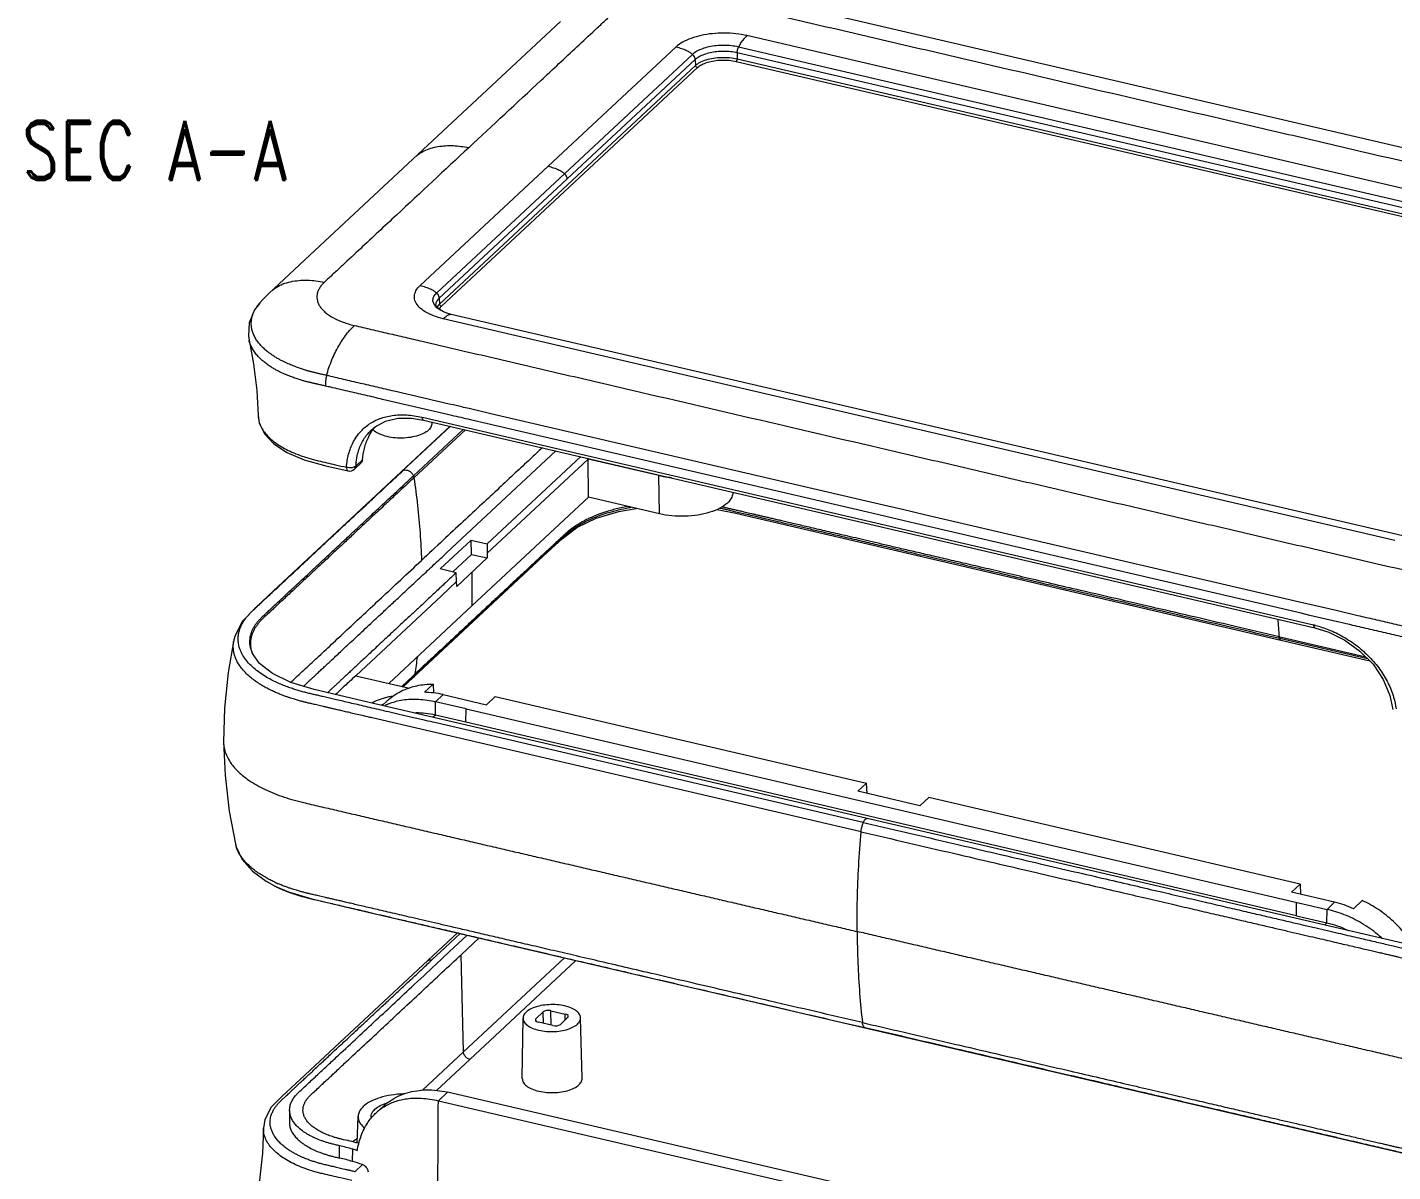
# Model space of a CAD drawing. Header units: millimetres. Extents: x 1884 to 2193, y 611 to 826.
# Drawn here: x 1992.2 to 2050, y 646.1 to 694.6 of the extents above; entities that cross this region are included whole.
import ezdxf
from ezdxf.enums import TextEntityAlignment as Align

# ---------------------------------------------------------------- set-up
doc = ezdxf.new("R2010")
doc.units = ezdxf.units.MM
doc.layers.add('from', color=7, linetype='Continuous', lineweight=13)
doc.layers.add('hatch', color=56, linetype='Continuous', lineweight=9)
doc.styles.add('ROMAND', font='romand.shx', dxfattribs={"width": 0.75, "bigfont": 'gbcbig.shx'})

# ---------------------------------------------------------------- blocks, each defined once
blk = doc.blocks.new('*u50')
at = {"color": 7, "linetype": 'Continuous'}
for p, q in [((23.084, 113.643), (-55.931, 132.042)), ((-85.914, 113.02), (-67.972, 129.742)), ((15.095, 112.535), (-54.372, 128.712)), ((-78.235, 110.471), (-59.548, 127.888)), ((14.485, 111.704), (-54.983, 127.881)), ((-77.025, 109.929), (-58.338, 127.346)), ((-76.833, 109.546), (-58.146, 126.963)), ((-58.146, 126.963), (-58.12, 126.535)), ((-55.152, 126.83), (14.315, 110.653)), ((-55.077, 127.452), (-55.086, 127.018)), ((-55.086, 127.018), (14.382, 110.842)), ((14.39, 111.275), (-55.077, 127.452)), ((-76.807, 109.118), (-58.12, 126.535)), ((-57.986, 126.379), (-76.673, 108.962)), ((-85.914, 113.02), (-89.281, 109.881)), ((-89.281, 109.881), (-89.704, 109.465)), ((-89.704, 109.465), (-89.949, 109.196)), ((-77.079, 109.026), (-77.079, 109.031)), ((-76.828, 108.723), (-77.011, 108.887)), ((-76.833, 109.546), (-76.807, 109.118)), ((-76.525, 108.554), (-76.828, 108.723)), ((-7.076, 91.871), (-76.544, 108.048)), ((-76.411, 108.506), (-76.525, 108.554)), ((-76.406, 108.504), (-76.411, 108.506)), ((-6.489, 92.191), (-75.956, 108.368)), ((-90.72, 106.473), (-90.722, 106.48)), ((-90.058, 100.977), (-90.058, 100.975)), ((-78.861, 100.793), (-77.999, 100.655)), ((-78.108, 100.861), (-77.959, 100.826)), ((-77.959, 100.826), (-13.01, 85.702)), ((-73.071, 101.114), (-74.66, 101.484)), ((-45.678, 94.735), (-73.071, 101.114)), ((-81.796, 99.924), (-81.792, 99.927)), ((-76.019, 100.194), (-79.487, 96.962)), ((-75.077, 99.975), (-78.724, 96.576)), ((-74.93, 99.941), (-78.689, 96.438)), ((-77.999, 100.655), (-12.901, 85.496)), ((-77.378, 100.511), (-77.378, 100.403)), ((-73.726, 100.475), (-74.555, 100.668)), ((-45.573, 93.919), (-73.726, 100.475)), ((-82.443, 97.743), (-82.937, 97.283)), ((-76.274, 90.984), (-68.317, 98.401)), ((-73.332, 90.942), (-65.967, 97.806)), ((-73.331, 91.616), (-66.504, 97.979)), ((-65.967, 97.806), (-65.926, 97.844)), ((-60.81, 96.605), (-65.967, 97.806)), ((-65.947, 95.011), (-65.967, 97.806)), ((-85.118, 97.311), (-83.495, 96.933)), ((-82.543, 97.518), (-83.041, 97.054)), ((-83.041, 97.054), (-83.039, 97.056)), ((-79.612, 96.872), (-79.487, 96.962)), ((-79.599, 96.858), (-79.487, 96.962)), ((-60.764, 93.804), (-60.81, 96.605)), ((-74.456, 87.08), (-65.947, 95.011)), ((-60.764, 93.804), (-65.947, 95.011)), ((-55.399, 95.392), (-55.399, 95.372)), ((-44.089, 94.365), (-45.678, 94.735)), ((-56.555, 94.131), (-55.179, 93.843)), ((-55.179, 93.843), (-15.387, 84.577)), ((-44.744, 93.726), (-45.573, 93.919)), ((-42.898, 93.296), (-44.744, 93.726)), ((-43.003, 94.112), (-44.089, 94.365)), ((-41.413, 93.742), (-43.003, 94.112)), ((-14.021, 87.363), (-41.413, 93.742)), ((-42.069, 93.103), (-42.898, 93.296)), ((-13.916, 86.547), (-42.069, 93.103)), ((-76.761, 89.78), (-74.499, 91.888)), ((-74.499, 91.888), (-73.331, 91.616)), ((-74.474, 90.848), (-74.499, 91.888)), ((-79.463, 81.183), (-68.878, 91.049)), ((-75.848, 89.567), (-74.474, 90.848)), ((-74.474, 90.848), (-73.339, 90.583)), ((-73.332, 90.942), (-73.339, 90.583)), ((-73.331, 91.616), (-73.332, 90.942)), ((-75.593, 89.508), (-76.761, 89.78)), ((-73.339, 90.583), (-75.565, 88.509)), ((-75.571, 88.855), (-76.676, 87.825)), ((-75.571, 88.855), (-75.593, 89.508)), ((-75.565, 88.509), (-75.571, 88.855)), ((-74.452, 89.546), (-74.456, 87.08)), ((-76.676, 87.825), (-82.935, 81.991)), ((-80.519, 81.429), (-74.456, 87.08)), ((-12.431, 86.993), (-14.021, 87.363)), ((-11.345, 86.74), (-12.431, 86.993)), ((-9.756, 86.37), (-11.345, 86.74)), ((-13.264, 86.395), (-13.916, 86.547)), ((-11.241, 85.924), (-13.264, 86.395)), ((-11.219, 85.919), (-11.241, 85.924)), ((-10.411, 85.731), (-11.219, 85.919)), ((-15.512, 84.837), (-15.336, 84.796)), ((-15.336, 84.796), (-9.192, 83.366)), ((-91.831, 84.6), (-91.829, 84.607)), ((-90.596, 84.006), (-90.595, 84.004)), ((-15.361, 84.692), (-15.494, 84.723)), ((-15.387, 84.577), (-8.898, 83.066)), ((-9.052, 83.223), (-15.361, 84.692)), ((-90.476, 83.621), (-90.477, 83.623)), ((-82.935, 81.991), (-79.013, 81.078)), ((-79.579, 81.21), (-78.771, 81.964)), ((-78.725, 81.915), (-79.501, 81.192)), ((-78.771, 81.964), (-78.585, 82.137)), ((-78.619, 82.014), (-78.725, 81.915)), ((-78.619, 82.014), (-78.703, 81.891)), ((-81.961, 80.043), (-85.96, 80.974)), ((-77.924, 80.78), (-77.286, 81.374)), ((-77.286, 81.374), (-77.256, 80.73)), ((-80.637, 80.157), (-80.999, 79.819)), ((-77.117, 79.11), (-77.111, 80.093)), ((-77.111, 80.093), (-76.558, 80.609)), ((-74.882, 79.574), (-77.111, 80.093)), ((-76.558, 80.609), (-73.399, 79.874)), ((-72.76, 80.47), (-73.399, 79.874)), ((-72.76, 80.47), (-45.636, 74.154)), ((-46.037, 70.597), (-81.73, 78.909)), ((-77.117, 79.11), (-77.285, 78.954)), ((-74.888, 78.591), (-77.117, 79.11)), ((-74.888, 78.591), (-74.882, 79.574)), ((-74.882, 79.574), (-12.013, 64.935)), ((-7.223, 79.525), (-7.223, 79.525)), ((-77.067, 78.539), (-77.294, 78.592)), ((-45.876, 71.276), (-77.067, 78.539)), ((-14.249, 64.471), (-74.888, 78.591)), ((-92.582, 77.158), (-92.582, 77.158)), ((-45.636, 74.154), (-46.276, 73.558)), ((-45.601, 73.4), (-45.636, 74.154)), ((-41.742, 72.502), (-46.276, 73.558)), ((-41.102, 73.098), (-41.742, 72.502)), ((-13.979, 66.782), (-41.102, 73.098)), ((-45.876, 71.276), (-45.675, 71.229)), ((-91.722, 69.719), (-91.723, 69.724)), ((-88.879, 66.655), (-88.873, 66.652)), ((-13.979, 66.782), (-14.618, 66.186)), ((-11.46, 65.45), (-14.618, 66.186)), ((-13.979, 66.782), (-13.943, 66.029)), ((-14.249, 64.471), (-14.243, 65.454)), ((-12.019, 63.951), (-12.013, 64.935)), ((-12.013, 64.935), (-11.46, 65.45)), ((-10.086, 64.983), (-9.449, 65.578)), ((-14.249, 64.471), (-12.019, 63.951)), ((-12.019, 63.951), (-12.187, 63.795)), ((-76.407, 62.143), (-75.304, 63.171)), ((-74.792, 63.051), (-76.109, 61.824)), ((-73.924, 62.849), (-75.241, 61.621)), ((-77.377, 61.238), (-76.407, 62.143)), ((-77.08, 60.919), (-76.109, 61.823)), ((-77.596, 61.034), (-77.377, 61.238)), ((-75.065, 54.524), (-75.241, 61.621)), ((-75.065, 54.524), (-67.69, 61.397)), ((-74.616, 53.986), (-66.869, 61.206)), ((-70.775, 52.576), (-70.719, 56.989)), ((-69.778, 56.955), (-69.245, 57.451)), ((-69.772, 56.782), (-69.778, 56.955)), ((-69.232, 56.611), (-69.245, 57.451)), ((-68.692, 57.539), (-67.642, 57.295)), ((-68.675, 56.481), (-68.692, 57.539)), ((-67.461, 57.036), (-67.994, 56.54)), ((-67.651, 56.86), (-67.642, 57.295)), ((-66.4, 52.608), (-66.52, 57.02)), ((-68.547, 56.452), (-69.597, 56.696)), ((-45.936, 56.67), (-45.667, 56.608)), ((-45.741, 56.287), (-45.768, 56.297)), ((-78.059, 51.733), (-75.065, 54.524)), ((-77.045, 51.723), (-74.616, 53.986)), ((-76.234, 51.588), (-76.901, 50.967)), ((-76.901, 50.967), (-11.803, 35.808)), ((-11.136, 36.429), (-76.234, 51.588)), ((-87.761, 50.311), (-87.781, 49.428)), ((-81.452, 50.074), (-80.942, 50.549)), ((-89.681, 48.964), (-89.681, 48.966)), ((-82.824, 47.891), (-82.761, 49.823)), ((-84.125, 46.785), (-84.118, 47.679)), ((-83.163, 46.53), (-83.157, 47.423)), ((-83.008, 45.786), (-82.446, 46.31))]:
    blk.add_line(p, q, dxfattribs=at)
for points in [[(-89.944, 109.192), (-90.315, 108.701), (-90.715, 107.74), (-90.773, 106.788), (-90.72, 106.473)], [(-77.011, 108.887), (-77.075, 109.004), (-77.079, 109.031)], [(-75.956, 108.368), (-76.21, 108.436), (-76.406, 108.504)], [(-90.722, 106.48), (-90.396, 104.763), (-90.156, 102.8), (-90.058, 100.977)], [(-90.058, 100.975), (-89.978, 100.438), (-89.601, 99.65), (-88.932, 98.931), (-87.975, 98.291), (-86.709, 97.743), (-85.118, 97.311)], [(-81.796, 99.924), (-81.514, 100.157), (-80.75, 100.566), (-79.852, 100.78), (-78.861, 100.793)], [(-76.042, 100.199), (-89.32, 87.824), (-90.289, 86.921), (-91.2, 85.965), (-91.748, 84.914), (-91.831, 84.6)], [(-68.878, 91.049), (-67.867, 91.992), (-66.798, 92.81), (-65.373, 93.485), (-63.726, 93.978), (-62.462, 94.199)], [(-12.901, 85.496), (-11.889, 85.177), (-10.709, 84.588), (-9.61, 83.792), (-8.659, 82.823), (-7.915, 81.725), (-7.423, 80.551), (-7.223, 79.524)], [(-91.829, 84.607), (-92.248, 82.229), (-92.514, 79.611), (-92.582, 77.158)], [(-90.476, 83.621), (-90.576, 83.911), (-90.596, 84.006)], [(-85.96, 80.974), (-87.675, 81.494), (-89.018, 82.15), (-89.95, 82.877), (-90.477, 83.623)], [(-0.132, 61.768), (-1.98, 61.749), (-3.897, 61.923), (-5.788, 62.305), (-81.961, 80.043)], [(-92.582, 77.158), (-92.479, 74.721), (-92.177, 72.107), (-91.722, 69.719)], [(-91.723, 69.724), (-91.659, 69.487), (-91.219, 68.576), (-90.479, 67.728), (-89.466, 66.98), (-88.873, 66.652)], [(-88.879, 66.655), (-87.841, 66.203), (-86.14, 65.694), (-84.292, 65.263), (-82.332, 64.807)], [(-82.332, 64.807), (-6.751, 47.207), (-4.902, 46.783), (-3.021, 46.506), (-1.124, 46.418), (0.766, 46.51), (2.625, 46.784), (4.416, 47.256)], [(-75.509, 63.218), (-86.633, 52.85), (-88.327, 51.272)], [(-88.327, 51.272), (-89.109, 50.483), (-89.582, 49.601), (-89.681, 48.966)], [(-89.681, 48.964), (-89.754, 47.139), (-89.965, 45.172), (-90.268, 43.442)]]:
    blk.add_lwpolyline(points, dxfattribs=at)
for centre, radius, start, end in [((-87.938, 107.417), 2.684, 144.32149, 148.69289), ((-78.811, 97.868), 3.54, 141.43688, 145.38542), ((-78.874, 97.918), 3.46, 139.31904, 141.42412), ((-83.382, 97.42), 0.5, 256.86978, 313.30832), ((-77.766, 96.947), 5.182, 173.03059, 176.28505), ((-59.299, 103.131), 6.699, 256.96294, 262.66024), ((-59.195, 103.875), 7.45, 262.60116, 264.67474), ((61.528, 91.65), 77.341, 184.09484, 185.0532), ((-14.66, 78.622), 7.27, 75.57436, 76.88276), ((-89.581, 84.13), 2.298, 168.20776, 169.95162), ((-88.571, 84.497), 2.096, 193.63609, 197.73758), ((-88.427, 84.545), 2.247, 197.78222, 204.22891), ((-122.558, 88.543), 44.437, 351.71076, 353.29813), ((-79.882, 76.813), 3.261, 108.53444, 111.70412), ((-78.986, 76.302), 3.948, 113.32659, 117.64725), ((-79.56, 75.464), 5.065, 98.9941, 102.92085), ((-79.486, 75.021), 5.514, 97.39585, 99.0373), ((-89.454, 70.235), 2.325, 192.81149, 194.39669), ((-89.362, 70.26), 2.421, 194.41906, 199.31132), ((-84.487, 76.357), 10.397, 245.02339, 246.8083), ((-83.77, 77.116), 11.647, 249.31492, 249.71987), ((-78.808, 47.238), 3.877, 122.64482, 132.94622), ((-78.84, 47.285), 3.82, 121.81989, 122.62466), ((-87.531, 32.889), 15.178, 73.25353, 77.00696), ((-108.626, -37.023), 88.203, 72.98481, 73.21693), ((-87.537, 31.996), 15.177, 73.25176, 77.00637), ((-112.079, -49.25), 100.05, 72.77118, 73.20092)]:
    blk.add_arc(centre, radius, start, end, dxfattribs=at)
for centre, major_axis, ratio, start_param, end_param in [((-76.403, 74.534), (-4.947, 4.955), 0.768979, -0.889607, -0.668385), ((-11.304, 59.375), (-4.947, 4.955), 0.768979, -1.11083, -0.889607), ((-69.41, 56.87), (0.412, 0.003), 0.469909, 2.668658, 4.23915), ((-68.878, 57.366), (0.412, 0.003), 0.470141, 1.098141, 2.668633), ((-67.828, 57.121), (0.412, 0.003), 0.469909, 5.810251, 7.380743), ((-68.361, 56.625), (0.412, 0.003), 0.470141, -2.043451, -0.47296)]:
    blk.add_ellipse(centre, major_axis=major_axis, ratio=ratio, start_param=start_param, end_param=end_param, dxfattribs=at)
for points, start_tangent, end_tangent in [([(-57.424, 131.425), (-56.189, 131.138), (-54.955, 130.85), (-53.72, 130.563), (-52.486, 130.275), (-50.017, 129.701), (-47.548, 129.126), (-42.61, 127.976), (-37.671, 126.826), (-27.795, 124.526), (-17.919, 122.226), (-12.981, 121.076), (-8.043, 119.926), (1.833, 117.627), (6.771, 116.477), (11.709, 115.327), (16.648, 114.177), (19.117, 113.602), (20.351, 113.314), (21.586, 113.027)], (0.975256, -0.221081), (0.972585, -0.232547)), ([(-74.688, 120.529), (-69.416, 125.442), (-66.781, 127.899), (-65.463, 129.127), (-64.804, 129.741), (-64.145, 130.355)], (0.731534, 0.681805), (0.740305, 0.672271)), ([(-54.372, 128.712), (-55.174, 128.848), (-56.031, 128.898), (-56.892, 128.856), (-57.714, 128.725), (-58.454, 128.512), (-59.078, 128.227), (-59.548, 127.888)], (-0.973942, 0.226795), (-0.731534, -0.681805)), ([(-54.372, 128.712), (-54.578, 128.501), (-54.983, 127.881)], (-0.731534, -0.681805), (-0.3965, -0.918035)), ([(-59.548, 127.888), (-59.141, 127.775), (-58.807, 127.645), (-58.541, 127.501), (-58.338, 127.346)], (0.973942, -0.226795), (0.736442, -0.676501)), ([(-54.983, 127.881), (-55.507, 127.969), (-56.061, 128.001), (-56.617, 127.974), (-57.148, 127.889), (-57.628, 127.752), (-58.031, 127.567), (-58.338, 127.346)], (-0.974028, 0.226428), (-0.732123, -0.681173)), ([(-55.077, 127.452), (-55.064, 127.595), (-55.032, 127.743), (-54.983, 127.881)], (0.019153, 0.999817), (0.396543, 0.918016)), ([(-58.146, 126.963), (-58.174, 127.1), (-58.24, 127.232), (-58.338, 127.346)], (-0.059345, 0.998238), (-0.736442, 0.676501)), ([(-55.077, 127.452), (-55.556, 127.533), (-56.063, 127.562), (-56.572, 127.537), (-57.058, 127.46), (-57.496, 127.334), (-57.865, 127.165), (-58.146, 126.963)], (-0.97395, 0.226764), (-0.731593, -0.681741)), ([(-58.12, 126.535), (-57.787, 126.766), (-57.34, 126.948), (-56.808, 127.071), (-56.229, 127.125), (-55.641, 127.107), (-55.086, 127.018)], (0.731534, 0.681805), (0.973942, -0.226795)), ([(-57.986, 126.379), (-57.677, 126.593), (-57.258, 126.764), (-56.761, 126.879), (-56.219, 126.93), (-55.668, 126.912), (-55.152, 126.83)], (0.731534, 0.681805), (0.973942, -0.226795)), ([(-55.152, 126.83), (-55.12, 126.877), (-55.095, 126.946), (-55.086, 127.018)], (0.731534, 0.681805), (0.01915, 0.999817)), ([(-57.986, 126.379), (-58.051, 126.41), (-58.099, 126.467), (-58.12, 126.535)], (-0.973942, 0.226795), (-0.059345, 0.998238)), ([(-78.519, 119.912), (-78.355, 120.05), (-77.935, 120.307), (-77.456, 120.495), (-76.931, 120.618), (-76.377, 120.679), (-75.808, 120.682), (-74.688, 120.529)], (0.731528, 0.681811), (0.973942, -0.226795)), ([(-74.688, 120.529), (-79.959, 115.616), (-82.595, 113.16), (-83.912, 111.931), (-84.571, 111.317), (-85.23, 110.703)], (-0.731534, -0.681805), (-0.722482, -0.691389)), ([(-68.891, 119.179), (-68.485, 119.066), (-68.151, 118.936), (-67.885, 118.792), (-67.682, 118.638)], (0.973942, -0.226795), (0.736442, -0.676501)), ([(-67.489, 118.255), (-67.517, 118.392), (-67.584, 118.523), (-67.682, 118.638)], (-0.059345, 0.998238), (-0.736442, 0.676501)), ([(-89.065, 110.083), (-89.01, 110.132), (-88.74, 110.334), (-88.246, 110.583), (-87.689, 110.75), (-87.089, 110.841), (-86.466, 110.86), (-85.839, 110.812), (-85.23, 110.703)], (0.729888, 0.683566), (0.973942, -0.226795)), ([(-85.23, 110.703), (-85.431, 110.492), (-85.586, 110.272), (-85.695, 110.046), (-85.757, 109.817), (-85.77, 109.587), (-85.736, 109.357), (-85.653, 109.13), (-85.524, 108.908), (-85.349, 108.694), (-85.13, 108.489), (-84.568, 108.114), (-83.86, 107.799), (-83.46, 107.668), (-83.034, 107.556)], (-0.722482, -0.691389), (0.972585, -0.232547)), ([(-76.544, 108.048), (-77.259, 108.265), (-77.859, 108.554), (-78.304, 108.9), (-78.572, 109.285), (-78.651, 109.689), (-78.535, 110.092), (-78.235, 110.471)], (-0.973942, 0.226795), (0.731534, 0.681805)), ([(-78.235, 110.471), (-77.829, 110.358), (-77.494, 110.228), (-77.228, 110.084), (-77.025, 109.929)], (0.973942, -0.226795), (0.736442, -0.676501)), ([(-76.411, 108.506), (-76.783, 108.688), (-77.07, 108.911), (-77.244, 109.16), (-77.295, 109.422), (-77.221, 109.682), (-77.025, 109.929)], (-0.931235, 0.36442), (0.730946, 0.682436)), ([(-76.833, 109.546), (-76.861, 109.683), (-76.927, 109.815), (-77.025, 109.929)], (-0.059345, 0.998238), (-0.736442, 0.676501)), ([(-85.063, 103.906), (-85.207, 103.941), (-85.334, 103.971), (-85.448, 103.998), (-85.551, 104.023), (-85.65, 104.047), (-85.746, 104.069), (-85.843, 104.092), (-85.94, 104.115), (-86.036, 104.138), (-86.132, 104.161), (-86.228, 104.185), (-86.325, 104.211), (-86.424, 104.24), (-86.527, 104.271), (-86.635, 104.305), (-86.754, 104.343), (-86.885, 104.387), (-87.03, 104.437), (-87.185, 104.491), (-87.347, 104.551), (-87.514, 104.615), (-87.688, 104.685), (-87.869, 104.762), (-88.06, 104.848), (-88.262, 104.946), (-88.474, 105.056), (-88.694, 105.181), (-88.921, 105.321), (-89.152, 105.479), (-89.39, 105.659), (-89.63, 105.866), (-89.863, 106.1), (-90.077, 106.357), (-90.26, 106.634), (-90.402, 106.92), (-90.495, 107.191), (-90.544, 107.428), (-90.561, 107.633), (-90.559, 107.816), (-90.541, 107.981), (-90.513, 108.131), (-90.477, 108.267), (-90.436, 108.391), (-90.391, 108.503), (-90.344, 108.605), (-90.297, 108.697), (-90.25, 108.78), (-90.232, 108.812)], (-0.973559, 0.228434), (0.519165, 0.854674)), ([(-90.119, 108.982), (-90.076, 109.04), (-90.032, 109.096), (-89.987, 109.152), (-89.949, 109.196)], (0.582994, 0.812476), (0.655709, 0.755014)), ([(-77.079, 109.031), (-77.079, 109.082), (-77.011, 109.32), (-76.833, 109.546)], (-0.060619, 0.998161), (0.731475, 0.681868)), ([(-76.807, 109.118), (-76.996, 108.872)], (-0.731534, -0.681805), (-0.427921, -0.903816)), ([(-76.673, 108.962), (-76.846, 108.737)], (-0.731534, -0.681805), (-0.437349, -0.899292)), ([(-76.673, 108.962), (-76.738, 108.993), (-76.787, 109.05), (-76.807, 109.118)], (-0.973942, 0.226795), (-0.059345, 0.998238)), ([(-76.544, 108.048), (-76.337, 108.222), (-76.248, 108.282), (-76.168, 108.327), (-75.956, 108.368)], (0.731534, 0.681805), (0.974293, -0.225284)), ([(-85.063, 103.906), (-84.678, 105.037), (-84.171, 106.06), (-83.602, 106.918), (-83.314, 107.268), (-83.034, 107.556)], (0.251713, 0.967802), (0.731534, 0.681805)), ([(-83.034, 107.556), (-81.799, 107.269), (-80.565, 106.981), (-79.33, 106.694), (-78.096, 106.406), (-75.627, 105.832), (-73.158, 105.257), (-68.22, 104.107), (-63.281, 102.957), (-53.405, 100.657), (-43.529, 98.357), (-38.591, 97.207), (-33.653, 96.057), (-23.777, 93.758), (-18.839, 92.608), (-13.901, 91.458), (-8.962, 90.308), (-6.493, 89.733), (-5.259, 89.445), (-4.024, 89.158)], (0.972585, -0.232547), (0.975256, -0.221081)), ([(-85.133, 103.131), (-85.278, 103.165), (-85.404, 103.194), (-85.516, 103.22), (-85.618, 103.243), (-85.715, 103.265), (-85.811, 103.286), (-85.906, 103.307), (-86.002, 103.329), (-86.098, 103.35), (-86.195, 103.372), (-86.295, 103.395), (-86.399, 103.421), (-86.505, 103.448), (-86.612, 103.477), (-86.724, 103.509), (-86.845, 103.544), (-86.979, 103.584), (-87.128, 103.631), (-87.287, 103.683), (-87.453, 103.74), (-87.625, 103.802), (-87.804, 103.87), (-87.991, 103.946), (-88.189, 104.031), (-88.398, 104.128), (-88.619, 104.238), (-88.848, 104.362), (-89.083, 104.502), (-89.323, 104.661), (-89.569, 104.843), (-89.818, 105.053), (-90.06, 105.292), (-90.281, 105.556), (-90.469, 105.841), (-90.613, 106.136), (-90.707, 106.418), (-90.72, 106.473)], (-0.974188, 0.225737), (-0.220693, 0.975343)), ([(-85.063, 103.906), (-85.119, 103.634), (-85.142, 103.37), (-85.133, 103.131)], (-0.250933, -0.968004), (0.115986, -0.993251)), ([(-74.66, 101.484), (-75.188, 101.607), (-77.657, 102.182), (-80.126, 102.756), (-81.36, 103.044), (-82.595, 103.331), (-83.83, 103.619), (-85.063, 103.906)], (-0.973943, 0.226794), (-0.973811, 0.227361)), ([(-74.555, 100.668), (-75.927, 100.987), (-78.452, 101.575), (-80.976, 102.163), (-82.239, 102.457), (-83.501, 102.751), (-84.764, 103.045), (-85.133, 103.131)], (-0.973942, 0.226795), (-0.973932, 0.226841)), ([(-90.058, 100.975), (-90.056, 100.935), (-90.001, 100.567), (-89.869, 100.204), (-89.662, 99.849), (-89.382, 99.506), (-89.031, 99.177), (-88.613, 98.867), (-88.132, 98.578), (-87.592, 98.313), (-86.999, 98.074), (-86.358, 97.864), (-86.022, 97.771), (-85.676, 97.685), (-85.045, 97.538), (-84.414, 97.391), (-83.608, 97.204)], (0.022539, -0.999746), (0.973978, -0.226644)), ([(-81.351, 100.683), (-81.174, 100.754), (-80.264, 100.983), (-79.232, 101.024), (-78.108, 100.861)], (0.918117, 0.396309), (0.973975, -0.226656)), ([(-78.108, 100.861), (-78.066, 100.711), (-77.999, 100.656)], (0.101226, -0.994863), (0.95721, -0.289395)), ([(-82.983, 99.276), (-82.623, 99.764), (-81.967, 100.345), (-81.351, 100.683)], (0.524821, 0.851212), (0.918117, 0.396309)), ([(-82.493, 98.989), (-82.036, 99.674), (-81.796, 99.923)], (0.453345, 0.891335), (0.73057, 0.682838)), ([(-82.443, 97.743), (-82.303, 98.587), (-82.013, 99.384), (-81.724, 99.879)], (0.079829, 0.996809), (0.568245, 0.822859)), ([(-81.57, 99.847), (-81.67, 99.936)], (-0.783429, 0.621481), (-0.706798, 0.707416)), ([(-80.646, 99.443), (-81.169, 99.613), (-81.57, 99.847)], (-0.973942, 0.226795), (-0.783429, 0.621481)), ([(-77.378, 100.403), (-77.38, 100.36), (-77.496, 100.066), (-77.788, 99.794), (-78.224, 99.574), (-78.78, 99.417), (-79.398, 99.341), (-80.04, 99.35), (-80.646, 99.443)], (0.007011, -0.999975), (-0.973942, 0.226795)), ([(-83.608, 97.204), (-83.453, 98.167), (-83.122, 99.03), (-82.983, 99.276)], (0.066632, 0.997778), (0.524821, 0.851212)), ([(-82.91, 97.576), (-82.795, 98.183), (-82.493, 98.989)], (0.121635, 0.992575), (0.453345, 0.891335)), ([(-82.443, 97.743), (-82.484, 97.596), (-82.543, 97.518)], (-0.079829, -0.996809), (-0.729546, -0.683931)), ([(-69.308, 98.631), (-70.195, 97.805), (-71.286, 96.788), (-72.461, 95.692), (-73.727, 94.513), (-75.09, 93.243), (-76.556, 91.876), (-78.135, 90.404)], (-0.731928, -0.681383), (-0.731534, -0.681805)), ([(-90.534, 86.665), (-90.503, 86.695), (-90.282, 86.902), (-90.039, 87.127), (-89.769, 87.379), (-89.467, 87.661), (-89.124, 87.981), (-88.737, 88.341), (-88.314, 88.735), (-87.859, 89.16), (-87.364, 89.621), (-86.827, 90.122), (-86.246, 90.663), (-85.617, 91.249), (-84.936, 91.884), (-84.198, 92.571), (-83.4, 93.316), (-82.535, 94.122), (-81.597, 94.996), (-80.58, 95.943), (-79.599, 96.858)], (0.718514, 0.695512), (0.731534, 0.681805)), ([(-83.227, 97.17), (-83.421, 97.168), (-83.608, 97.204)], (-0.993243, -0.11605), (-0.955651, 0.294503)), ([(-83.608, 97.204), (-83.589, 97.053), (-83.538, 96.958), (-83.495, 96.935)], (0.055654, -0.99845), (0.965514, -0.260352)), ([(-83.076, 97.203), (-83.227, 97.17)], (-0.944209, -0.329347), (-0.993243, -0.11605)), ([(-82.937, 97.283), (-83.058, 97.21), (-83.076, 97.203)], (-0.723348, -0.690484), (-0.944209, -0.329347)), ([(-83.039, 97.056), (-82.978, 97.136), (-82.937, 97.283)], (0.724236, 0.689553), (0.071837, 0.997416)), ([(-79.487, 96.962), (-79.326, 97.008)], (0.876032, 0.482254), (0.997644, 0.068604)), ([(-79.326, 97.008), (-79.144, 96.984), (-78.968, 96.895), (-78.82, 96.752), (-78.724, 96.576)], (0.997644, 0.068604), (0.338588, -0.940935)), ([(-90.608, 84.003), (-90.639, 84.161), (-90.663, 84.44), (-90.65, 84.693), (-90.61, 84.922), (-90.548, 85.134), (-90.465, 85.339), (-90.36, 85.542), (-90.232, 85.744), (-90.084, 85.941), (-89.921, 86.127), (-89.735, 86.314), (-89.52, 86.515), (-89.276, 86.741), (-89.006, 86.993), (-88.704, 87.275), (-88.36, 87.595), (-87.973, 87.955), (-87.551, 88.349), (-87.095, 88.774), (-86.6, 89.235), (-86.063, 89.736), (-85.482, 90.277), (-84.854, 90.863), (-84.172, 91.498), (-83.435, 92.186), (-82.636, 92.93), (-81.771, 93.736), (-80.833, 94.61), (-79.817, 95.558), (-78.724, 96.576)], (-0.235536, 0.971866), (0.731534, 0.681805)), ([(-78.689, 96.438), (-79.681, 95.513), (-80.602, 94.654), (-81.457, 93.858), (-82.25, 93.119), (-82.986, 92.433), (-83.669, 91.796), (-84.303, 91.205), (-84.891, 90.657), (-85.437, 90.148), (-85.943, 89.677), (-86.412, 89.239), (-86.847, 88.833), (-87.251, 88.457), (-87.625, 88.109), (-87.971, 87.786), (-88.293, 87.487), (-88.592, 87.208), (-88.867, 86.951), (-89.119, 86.716), (-89.349, 86.502), (-89.564, 86.303), (-89.766, 86.11), (-89.953, 85.915), (-90.117, 85.715), (-90.259, 85.511), (-90.378, 85.304), (-90.473, 85.095), (-90.548, 84.879), (-90.599, 84.647), (-90.623, 84.393), (-90.611, 84.109), (-90.596, 84.006)], (-0.731534, -0.681805), (0.170369, -0.98538)), ([(-78.724, 96.576), (-78.703, 96.506), (-78.689, 96.438)], (0.338588, -0.940935), (0.148355, -0.988934)), ([(-78.689, 96.438), (-78.424, 94.412), (-78.24, 92.4), (-78.135, 90.404)], (0.148355, -0.988934), (0.032331, -0.999477)), ([(-55.4, 95.373), (-55.478, 95.024), (-55.799, 94.595), (-56.343, 94.217), (-57.076, 93.918), (-57.945, 93.718), (-58.893, 93.629), (-59.855, 93.658), (-60.764, 93.804)], (-0.020405, -0.999792), (-0.973942, 0.226795)), ([(-78.619, 82.014), (-77.652, 82.915), (-76.748, 83.757), (-75.906, 84.543), (-75.119, 85.276), (-74.384, 85.961), (-73.698, 86.6), (-73.058, 87.197), (-72.46, 87.754), (-71.901, 88.275), (-71.38, 88.761), (-70.894, 89.213), (-70.44, 89.636), (-70.016, 90.031), (-69.626, 90.395), (-69.274, 90.723), (-68.958, 91.018), (-68.673, 91.284), (-68.415, 91.524), (-68.181, 91.742), (-67.967, 91.942), (-67.764, 92.132), (-67.562, 92.317), (-67.348, 92.499), (-67.113, 92.676), (-66.861, 92.847), (-66.589, 93.013), (-66.286, 93.179), (-65.932, 93.353), (-65.509, 93.537), (-65.008, 93.726), (-64.423, 93.915), (-63.745, 94.096), (-62.985, 94.259), (-62.828, 94.287)], (0.731534, 0.681805), (0.984714, 0.174179)), ([(-63.1, 94.348), (-63.59, 94.243), (-64.026, 94.136), (-64.408, 94.029), (-64.743, 93.924), (-65.038, 93.824), (-65.298, 93.728), (-65.527, 93.636), (-65.731, 93.55), (-65.913, 93.467), (-66.076, 93.389), (-66.224, 93.315), (-66.356, 93.246), (-66.476, 93.18), (-66.584, 93.118), (-66.682, 93.06), (-66.771, 93.005), (-66.852, 92.953), (-66.927, 92.904), (-66.996, 92.857), (-67.061, 92.812), (-67.122, 92.768), (-67.18, 92.726), (-67.236, 92.683), (-67.29, 92.641), (-67.344, 92.598), (-67.395, 92.555), (-67.447, 92.512), (-67.499, 92.466), (-67.556, 92.415), (-67.618, 92.358), (-67.689, 92.293), (-67.768, 92.219), (-67.857, 92.136), (-67.955, 92.044), (-68.064, 91.942), (-68.184, 91.831), (-68.315, 91.708), (-68.459, 91.575), (-68.616, 91.428), (-68.786, 91.269), (-68.97, 91.098), (-69.17, 90.912), (-69.387, 90.709), (-69.624, 90.488), (-69.883, 90.247), (-70.163, 89.987), (-70.464, 89.705), (-70.79, 89.402), (-71.142, 89.074), (-71.524, 88.718), (-71.938, 88.332), (-72.389, 87.912), (-72.878, 87.456), (-73.408, 86.962), (-73.983, 86.426), (-74.605, 85.846), (-75.28, 85.217), (-76.011, 84.535), (-76.804, 83.797), (-77.66, 82.999), (-78.585, 82.137)], (-0.981359, -0.192185), (-0.731534, -0.681805)), ([(-56.332, 94.226), (-56.19, 94.197), (-55.888, 94.13), (-55.555, 94.053), (-55.175, 93.963), (-54.739, 93.862), (-54.251, 93.749), (-53.717, 93.624), (-53.134, 93.488), (-52.494, 93.339), (-51.791, 93.176), (-51.025, 92.997), (-50.195, 92.804), (-49.296, 92.595), (-48.32, 92.367), (-47.263, 92.121), (-46.118, 91.855), (-44.878, 91.566), (-43.535, 91.253), (-42.081, 90.915), (-40.507, 90.548), (-38.802, 90.151), (-36.957, 89.721), (-34.958, 89.256), (-32.795, 88.752), (-30.452, 88.207), (-27.916, 87.616), (-25.171, 86.977), (-22.198, 86.284), (-18.971, 85.533), (-15.494, 84.723)], (0.980323, -0.197398), (0.973942, -0.226795)), ([(-15.512, 84.837), (-18.819, 85.608), (-21.986, 86.345), (-24.865, 87.015), (-27.443, 87.616), (-29.765, 88.157), (-31.871, 88.647), (-33.787, 89.093), (-35.534, 89.5), (-37.132, 89.872), (-38.597, 90.213), (-39.942, 90.526), (-41.18, 90.815), (-42.319, 91.08), (-43.369, 91.324), (-44.338, 91.55), (-45.234, 91.759), (-46.065, 91.952), (-46.837, 92.132), (-47.555, 92.299), (-48.221, 92.454), (-48.839, 92.598), (-49.413, 92.732), (-49.946, 92.856), (-50.442, 92.971), (-50.903, 93.079), (-51.33, 93.178), (-51.725, 93.27), (-52.091, 93.355), (-52.432, 93.435), (-52.751, 93.509), (-53.05, 93.579), (-53.331, 93.644), (-53.593, 93.705), (-53.837, 93.762), (-54.064, 93.815), (-54.275, 93.864), (-54.471, 93.91), (-54.654, 93.952), (-54.823, 93.991), (-54.979, 94.028), (-55.124, 94.061), (-55.256, 94.092), (-55.377, 94.121), (-55.488, 94.147), (-55.592, 94.171), (-55.691, 94.194), (-55.789, 94.217), (-55.886, 94.239), (-55.983, 94.261), (-56.079, 94.283), (-56.175, 94.303), (-56.209, 94.311)], (-0.973942, 0.226795), (-0.978179, 0.207763)), ([(-86.756, 81.215), (-86.656, 81.307), (-86.522, 81.433), (-86.376, 81.57), (-86.211, 81.723), (-86.028, 81.893), (-85.827, 82.081), (-85.606, 82.286), (-85.365, 82.512), (-85.1, 82.759), (-84.809, 83.03), (-84.489, 83.327), (-84.139, 83.654), (-83.754, 84.013), (-83.333, 84.405), (-82.873, 84.834), (-82.373, 85.3), (-81.831, 85.805), (-81.237, 86.358), (-80.58, 86.971), (-79.844, 87.657), (-79.029, 88.417), (-78.15, 89.236), (-77.225, 90.098), (-76.274, 90.984)], (0.731207, 0.682156), (0.731534, 0.681805)), ([(-87.688, 81.5), (-87.626, 81.558), (-86.725, 82.398), (-85.753, 83.304), (-84.706, 84.28), (-83.578, 85.331), (-82.364, 86.462), (-81.057, 87.681), (-79.65, 88.992), (-78.135, 90.404)], (0.728471, 0.685076), (0.731534, 0.681805)), ([(-75.593, 89.508), (-76.377, 88.777), (-77.105, 88.098), (-77.782, 87.467), (-78.41, 86.882), (-78.994, 86.338), (-79.535, 85.833), (-80.038, 85.365), (-80.505, 84.929), (-80.939, 84.525), (-81.341, 84.15), (-81.714, 83.802), (-82.061, 83.479), (-82.383, 83.179), (-82.682, 82.9), (-82.96, 82.641), (-83.218, 82.401), (-83.455, 82.18), (-83.673, 81.977), (-83.875, 81.789), (-84.063, 81.613), (-84.243, 81.445), (-84.418, 81.283), (-84.589, 81.124), (-84.752, 80.971), (-84.905, 80.828), (-84.991, 80.748)], (-0.731534, -0.681805), (-0.731763, -0.681559)), ([(-77.294, 78.592), (-78.037, 78.765), (-78.933, 78.974), (-79.764, 79.167), (-80.537, 79.347), (-81.253, 79.514), (-81.915, 79.668), (-82.526, 79.811), (-83.092, 79.942), (-83.617, 80.065), (-84.105, 80.178), (-84.553, 80.282), (-84.959, 80.377), (-85.325, 80.462), (-85.657, 80.54), (-85.97, 80.612), (-86.275, 80.683), (-86.58, 80.758), (-86.892, 80.841), (-87.214, 80.935), (-87.555, 81.044), (-87.921, 81.172), (-88.305, 81.323), (-88.7, 81.495), (-89.107, 81.695), (-89.527, 81.932), (-89.959, 82.215), (-90.382, 82.548), (-90.757, 82.914), (-91.055, 83.287), (-91.271, 83.652), (-91.414, 84.003), (-91.493, 84.335), (-91.519, 84.641), (-91.505, 84.919), (-91.461, 85.17), (-91.392, 85.403), (-91.301, 85.628), (-91.186, 85.851), (-91.045, 86.073), (-90.883, 86.288), (-90.703, 86.494), (-90.534, 86.665)], (-0.973943, 0.226795), (0.718514, 0.695512)), ([(-6.054, 85.508), (-7.288, 85.795), (-8.523, 86.083), (-9.756, 86.37)], (-0.974074, 0.22623), (-0.973946, 0.226781)), ([(-15.494, 84.723), (-15.505, 84.777), (-15.512, 84.837)], (-0.240311, 0.970696), (-0.08815, 0.996107)), ([(-13.01, 85.702), (-12.968, 85.552), (-12.901, 85.497)], (0.10119, -0.994867), (0.957347, -0.288941)), ([(-12.849, 85.662), (-11.893, 85.348), (-10.828, 84.831), (-9.824, 84.159), (-8.92, 83.353), (-8.156, 82.441), (-7.561, 81.451), (-7.156, 80.417), (-6.976, 79.571)], (0.968481, -0.249087), (0.131751, -0.991283)), ([(-6.125, 84.733), (-6.495, 84.819), (-7.758, 85.113), (-9.02, 85.407), (-10.283, 85.701), (-10.411, 85.731)], (-0.973953, 0.226749), (-0.97394, 0.226806)), ([(-81.73, 78.909), (-82.074, 78.989), (-82.589, 79.109), (-83.059, 79.218), (-83.482, 79.317), (-83.861, 79.405), (-84.203, 79.485), (-84.513, 79.557), (-84.796, 79.623), (-85.054, 79.683), (-85.291, 79.738), (-85.508, 79.789), (-85.706, 79.835), (-85.887, 79.877), (-86.053, 79.915), (-86.205, 79.95), (-86.343, 79.983), (-86.467, 80.012), (-86.583, 80.04), (-86.694, 80.067), (-86.804, 80.095), (-86.918, 80.125), (-87.04, 80.158), (-87.177, 80.197), (-87.331, 80.242), (-87.502, 80.294), (-87.69, 80.354), (-87.895, 80.423), (-88.119, 80.503), (-88.366, 80.597), (-88.639, 80.708), (-88.936, 80.839), (-89.248, 80.99), (-89.568, 81.159), (-89.894, 81.352), (-90.23, 81.574), (-90.573, 81.834), (-90.911, 82.136), (-91.212, 82.463), (-91.451, 82.789), (-91.623, 83.091), (-91.74, 83.366), (-91.816, 83.617), (-91.859, 83.848), (-91.877, 84.061), (-91.876, 84.258), (-91.858, 84.44), (-91.844, 84.531)], (-0.973946, 0.226782), (0.174447, 0.984667)), ([(-15.387, 84.578), (-15.444, 84.615), (-15.494, 84.723)], (-0.962468, 0.271395), (-0.240311, 0.970696)), ([(-82.935, 81.991), (-83.385, 81.572), (-84.072, 80.931), (-84.402, 80.624), (-84.414, 80.614)], (-0.731552, -0.681785), (-0.73167, -0.681659)), ([(-78.585, 82.137), (-78.598, 82.073), (-78.619, 82.014)], (-0.144214, -0.989546), (-0.383144, -0.923688)), ([(-80.637, 80.157), (-80.464, 80.309), (-79.537, 80.902), (-78.464, 81.262), (-77.286, 81.374)], (0.731287, 0.682069), (0.999937, -0.01122)), ([(-80.693, 80.401), (-81.018, 80.313), (-81.578, 80.084), (-81.727, 79.999)], (-0.974496, -0.224403), (-0.847943, -0.530088)), ([(-80.549, 79.927), (-79.495, 80.226), (-78.332, 80.276), (-77.111, 80.093)], (0.918259, 0.395981), (0.973942, -0.226798)), ([(-77.117, 79.11), (-77.835, 79.235), (-78.527, 79.269), (-78.606, 79.266)], (-0.973942, 0.226798), (-0.999315, -0.037011)), ([(-92.582, 77.158), (-92.541, 76.734), (-92.226, 75.889), (-91.608, 75.083), (-90.706, 74.34), (-89.546, 73.682), (-88.161, 73.127), (-86.639, 72.702), (-85.408, 72.416), (-84.184, 72.131), (-82.964, 71.847), (-81.743, 71.563), (-80.521, 71.278), (-79.3, 70.994), (-78.079, 70.709), (-76.858, 70.425), (-75.637, 70.141), (-74.415, 69.856), (-73.194, 69.572), (-71.973, 69.288), (-70.752, 69.003), (-69.531, 68.719), (-68.309, 68.434), (-67.088, 68.15), (-65.867, 67.866), (-64.646, 67.581), (-63.424, 67.297), (-62.203, 67.013), (-60.982, 66.728), (-59.761, 66.444), (-58.54, 66.159), (-57.318, 65.875), (-56.097, 65.591), (-54.876, 65.306), (-53.655, 65.022), (-52.434, 64.738), (-51.212, 64.453), (-49.991, 64.169), (-48.77, 63.884), (-47.549, 63.6), (-46.328, 63.316)], (0.007078, -0.999975), (0.973942, -0.226795)), ([(-46.037, 70.597), (-46.006, 70.826), (-45.951, 71.057), (-45.876, 71.276)], (0.083654, 0.996495), (0.371703, 0.928352)), ([(-45.876, 71.276), (-45.795, 71.436), (-45.702, 71.542), (-45.613, 71.577), (-45.595, 71.573)], (0.371703, 0.928352), (0.962501, -0.271278)), ([(-45.675, 71.229), (-42.297, 70.443), (-38.865, 69.644), (-35.751, 68.918), (-32.963, 68.269), (-30.451, 67.684), (-28.173, 67.154), (-26.102, 66.671), (-24.212, 66.231), (-22.484, 65.829), (-20.9, 65.46), (-19.445, 65.121), (-18.107, 64.81), (-16.874, 64.523), (-15.737, 64.258), (-14.686, 64.013), (-13.716, 63.787), (-12.82, 63.579), (-11.989, 63.385), (-11.216, 63.205), (-10.499, 63.038), (-9.837, 62.884), (-9.226, 62.742), (-8.661, 62.61), (-8.135, 62.488), (-7.648, 62.374), (-7.2, 62.27), (-6.794, 62.175), (-6.428, 62.09), (-6.096, 62.013), (-5.783, 61.939), (-5.478, 61.869), (-5.166, 61.8), (-4.837, 61.733), (-4.483, 61.67), (-4.091, 61.608), (-3.651, 61.549), (-3.162, 61.496), (-2.628, 61.452), (-2.041, 61.421), (-1.382, 61.406), (-0.636, 61.415), (0.189, 61.458), (1.042, 61.537), (1.861, 61.65), (2.617, 61.789), (3.305, 61.946), (3.923, 62.116), (4.465, 62.29), (4.933, 62.462), (5.337, 62.629), (5.696, 62.795), (6.028, 62.963), (6.341, 63.14), (6.638, 63.326), (6.91, 63.515), (7.157, 63.707), (7.381, 63.901), (7.604, 64.108), (7.845, 64.334), (8.115, 64.585), (8.418, 64.867), (8.761, 65.187), (9.147, 65.547), (9.57, 65.941), (10.026, 66.366), (10.521, 66.827), (11.058, 67.328), (11.639, 67.869), (12.267, 68.455), (12.583, 68.75)], (0.973942, -0.226795), (0.731532, 0.681807)), ([(-46.328, 63.316), (-46.306, 65.685), (-46.209, 68.115), (-46.037, 70.597)], (-0.007233, 0.999974), (0.083654, 0.996495)), ([(-46.037, 70.597), (-42.596, 69.796), (-39.283, 69.025), (-36.265, 68.322), (-33.56, 67.692), (-31.124, 67.125), (-28.916, 66.611), (-26.909, 66.143), (-25.078, 65.717), (-23.405, 65.327), (-21.871, 64.97), (-20.462, 64.642), (-19.167, 64.34), (-17.974, 64.062), (-16.875, 63.806), (-15.86, 63.57), (-14.923, 63.352), (-14.055, 63.15), (-13.249, 62.962), (-12.499, 62.788), (-11.802, 62.625), (-11.157, 62.475), (-10.557, 62.335), (-10, 62.206), (-9.484, 62.086), (-9.014, 61.976), (-8.592, 61.878), (-8.213, 61.789), (-7.871, 61.71), (-7.561, 61.637), (-7.278, 61.572), (-7.019, 61.511), (-6.782, 61.456), (-6.565, 61.406), (-6.368, 61.36), (-6.187, 61.318), (-6.021, 61.279), (-5.869, 61.243), (-5.731, 61.211), (-5.606, 61.183), (-5.489, 61.156)], (0.973942, -0.226795), (0.976105, -0.217298)), ([(-88.877, 66.932), (-89.186, 67.082), (-89.501, 67.252), (-89.824, 67.444), (-90.157, 67.666), (-90.496, 67.927), (-90.828, 68.227), (-91.124, 68.552), (-91.358, 68.873), (-91.526, 69.172), (-91.641, 69.445), (-91.647, 69.459)], (-0.906397, 0.422427), (-0.330301, 0.943876)), ([(-45.936, 56.67), (-49.369, 57.47), (-52.667, 58.238), (-55.669, 58.937), (-58.363, 59.564), (-60.792, 60.13), (-62.994, 60.642), (-64.996, 61.109), (-66.823, 61.534), (-68.494, 61.923), (-70.026, 62.28), (-71.433, 62.608), (-72.728, 62.909), (-73.92, 63.187), (-75.02, 63.443), (-76.034, 63.679), (-76.972, 63.897), (-77.841, 64.1), (-78.648, 64.288), (-79.399, 64.463), (-80.096, 64.625), (-80.743, 64.776), (-81.344, 64.916), (-81.903, 65.046), (-82.421, 65.166), (-82.894, 65.276), (-83.319, 65.376), (-83.701, 65.464), (-84.046, 65.545), (-84.358, 65.617), (-84.643, 65.684), (-84.903, 65.744), (-85.142, 65.8), (-85.36, 65.851), (-85.56, 65.897), (-85.742, 65.939), (-85.907, 65.978), (-86.058, 66.013), (-86.193, 66.044), (-86.315, 66.073), (-86.427, 66.1), (-86.533, 66.125), (-86.636, 66.151), (-86.742, 66.178), (-86.854, 66.208), (-86.978, 66.242), (-87.116, 66.281), (-87.271, 66.327), (-87.443, 66.38), (-87.63, 66.441), (-87.836, 66.51), (-88.06, 66.591), (-88.308, 66.687), (-88.581, 66.8)], (-0.973942, 0.226795), (-0.919115, 0.393989)), ([(-88.873, 66.652), (-88.69, 66.563), (-88.342, 66.405), (-88.007, 66.268), (-87.884, 66.22)], (0.892957, -0.450142), (0.935533, -0.35324)), ([(-87.807, 66.192), (-87.688, 66.148), (-87.382, 66.044), (-87.085, 65.95), (-86.789, 65.864), (-86.485, 65.783), (-86.22, 65.717)], (0.938006, -0.346619), (0.972492, -0.232936)), ([(19.447, 66.447), (18.828, 65.869), (18.208, 65.292), (17.588, 64.714), (16.969, 64.137), (16.349, 63.559), (15.729, 62.982), (15.11, 62.404), (14.49, 61.827), (13.871, 61.249), (13.251, 60.672), (12.631, 60.094), (12.012, 59.517), (11.392, 58.939), (10.772, 58.362), (10.153, 57.784), (9.533, 57.207), (8.913, 56.63), (8.235, 56.008), (7.2, 55.288), (5.926, 54.664), (4.448, 54.149), (2.807, 53.759), (1.053, 53.506), (-0.764, 53.396), (-2.591, 53.433), (-4.374, 53.616), (-6.017, 53.928), (-7.247, 54.215), (-8.471, 54.5), (-9.691, 54.784), (-10.913, 55.069), (-12.134, 55.353), (-13.355, 55.638), (-14.576, 55.922), (-15.798, 56.206), (-17.019, 56.491), (-18.24, 56.775), (-19.461, 57.059), (-20.682, 57.344), (-21.904, 57.628), (-23.125, 57.913), (-24.346, 58.197), (-25.567, 58.481), (-26.788, 58.766), (-28.01, 59.05), (-29.231, 59.334), (-30.452, 59.619), (-31.673, 59.903), (-32.894, 60.188), (-34.116, 60.472), (-35.337, 60.756), (-36.558, 61.041), (-37.779, 61.325), (-39, 61.609), (-40.222, 61.894), (-41.443, 62.178), (-42.664, 62.463), (-43.885, 62.747), (-45.106, 63.031), (-46.328, 63.316)], (-0.731534, -0.681805), (-0.973942, 0.226795)), ([(-86.22, 65.717), (-86.169, 65.705), (-85.829, 65.626), (-85.448, 65.537), (-85.013, 65.436), (-84.526, 65.322), (-83.991, 65.198), (-83.408, 65.062), (-82.768, 64.913), (-82.066, 64.75), (-81.299, 64.571), (-80.469, 64.378), (-79.57, 64.169), (-78.595, 63.941), (-77.537, 63.695), (-76.392, 63.429), (-75.152, 63.14), (-73.81, 62.827), (-72.356, 62.489), (-70.781, 62.122), (-69.076, 61.725), (-67.231, 61.295), (-65.232, 60.83), (-63.069, 60.326), (-60.726, 59.781), (-58.19, 59.19), (-55.445, 58.551), (-52.472, 57.859), (-49.245, 57.107), (-45.768, 56.297)], (0.972492, -0.232936), (0.973942, -0.226795)), ([(-8.024, 62.847), (-8.327, 63.109), (-9.499, 63.927), (-10.755, 64.54), (-12.013, 64.935)], (-0.740876, 0.671642), (-0.973943, 0.226793)), ([(-5.725, 62.31), (-6.229, 63.023), (-7.174, 64.052), (-8.262, 64.915), (-9.449, 65.578)], (-0.535724, 0.844393), (-0.910776, 0.412902)), ([(-12.019, 63.951), (-11.288, 63.739), (-10.561, 63.442), (-10.474, 63.4)], (0.973943, -0.226793), (0.899491, -0.43694)), ([(-46.328, 63.316), (-46.273, 61.017), (-46.142, 58.799), (-45.936, 56.67)], (0.007233, -0.999974), (0.116145, -0.993232)), ([(-83.008, 45.786), (-83.267, 45.846), (-83.508, 45.902), (-83.734, 45.955), (-83.949, 46.005), (-84.15, 46.052), (-84.334, 46.095), (-84.506, 46.135), (-84.676, 46.174), (-84.848, 46.214), (-85.019, 46.254), (-85.187, 46.294), (-85.349, 46.335), (-85.503, 46.375), (-85.646, 46.415), (-85.782, 46.455), (-85.914, 46.496), (-86.046, 46.539), (-86.183, 46.585), (-86.33, 46.638), (-86.491, 46.698), (-86.669, 46.769), (-86.865, 46.853), (-87.077, 46.951), (-87.295, 47.06), (-87.514, 47.181), (-87.737, 47.316), (-87.964, 47.469), (-88.195, 47.645), (-88.427, 47.85), (-88.651, 48.087), (-88.846, 48.345), (-88.994, 48.6), (-89.093, 48.842), (-89.153, 49.068), (-89.181, 49.281), (-89.182, 49.479), (-89.162, 49.663), (-89.126, 49.829), (-89.079, 49.98), (-89.024, 50.116), (-88.965, 50.238), (-88.903, 50.348), (-88.841, 50.447), (-88.778, 50.537), (-88.715, 50.621), (-88.65, 50.7), (-88.583, 50.777), (-88.512, 50.852), (-88.437, 50.928), (-88.359, 51.003), (-88.279, 51.078), (-88.192, 51.16), (-88.094, 51.251), (-87.985, 51.351), (-87.869, 51.459), (-87.743, 51.577), (-87.607, 51.704), (-87.458, 51.843), (-87.294, 51.996), (-87.11, 52.167), (-86.902, 52.361), (-86.671, 52.576), (-86.421, 52.809), (-86.152, 53.06), (-85.861, 53.331), (-85.545, 53.625), (-85.206, 53.942), (-84.841, 54.281), (-84.45, 54.646), (-84.027, 55.04), (-83.57, 55.466), (-83.076, 55.927), (-82.541, 56.426), (-81.962, 56.965), (-81.337, 57.547), (-80.662, 58.176), (-79.933, 58.856), (-79.144, 59.591), (-78.294, 60.384), (-77.596, 61.034)], (-0.973978, 0.226644), (0.731534, 0.681805)), ([(-87.761, 50.311), (-87.744, 50.499), (-87.669, 50.778), (-87.537, 51.051), (-87.449, 51.186), (-87.347, 51.319), (-87.292, 51.384), (-87.235, 51.446), (-87.171, 51.511), (-87.096, 51.583), (-86.763, 51.894), (-86.416, 52.217), (-85.73, 52.856), (-85.043, 53.497), (-84.356, 54.138), (-82.981, 55.419), (-81.607, 56.699), (-80.232, 57.98), (-78.858, 59.261), (-77.08, 60.919)], (0.022873, 0.999738), (0.731534, 0.681805)), ([(-86.787, 50.256), (-86.773, 50.47), (-86.71, 50.704), (-86.599, 50.933), (-86.525, 51.046), (-86.439, 51.159), (-86.393, 51.213), (-86.347, 51.264), (-86.293, 51.318), (-86.224, 51.385), (-85.896, 51.691), (-85.548, 52.015), (-84.862, 52.654), (-84.174, 53.295), (-83.487, 53.936), (-82.113, 55.217), (-80.738, 56.498), (-79.364, 57.779), (-77.99, 59.059), (-75.241, 61.621)], (-0.0268, 0.999641), (0.731534, 0.681805)), ([(-77.715, 61.162), (-77.69, 61.183), (-77.547, 61.244), (-77.377, 61.238)], (0.729488, 0.683994), (0.973942, -0.226795)), ([(-67.669, 57.881), (-68.235, 57.968), (-68.834, 57.976), (-69.411, 57.905), (-69.93, 57.759), (-70.337, 57.554), (-70.609, 57.3), (-70.718, 57.025), (-70.719, 56.99)], (-0.973942, 0.226795), (-0.003104, -0.999995)), ([(-66.52, 57.019), (-66.582, 57.247), (-66.807, 57.504), (-67.181, 57.723), (-67.669, 57.881)], (-0.036969, 0.999316), (-0.973942, 0.226795)), ([(-70.719, 56.99), (-70.657, 56.744), (-70.432, 56.487), (-70.058, 56.268), (-69.57, 56.11)], (-0.003104, -0.999995), (0.973942, -0.226795)), ([(-69.57, 56.11), (-69.004, 56.023), (-68.405, 56.015), (-67.828, 56.086), (-67.309, 56.232), (-66.902, 56.437), (-66.63, 56.691), (-66.521, 56.966), (-66.52, 57.019)], (0.973942, -0.226795), (-0.036969, 0.999316)), ([(-45.902, 56.501), (-45.936, 56.67)], (-0.293273, 0.956029), (-0.116145, 0.993232)), ([(-45.845, 56.374), (-45.902, 56.501)], (-0.552983, 0.833193), (-0.293273, 0.956029)), ([(-45.768, 56.297), (-45.845, 56.374)], (-0.857842, 0.513914), (-0.552983, 0.833193)), ([(-5.531, 46.927), (-5.708, 46.968), (-6.088, 47.058), (-6.523, 47.159), (-7.011, 47.272), (-7.545, 47.397), (-8.128, 47.532), (-8.768, 47.681), (-9.47, 47.845), (-10.237, 48.023), (-11.067, 48.217), (-11.966, 48.426), (-12.941, 48.653), (-13.999, 48.9), (-15.144, 49.166), (-16.384, 49.455), (-17.726, 49.768), (-19.181, 50.106), (-20.755, 50.473), (-22.46, 50.87), (-24.305, 51.3), (-26.304, 51.765), (-28.467, 52.269), (-30.81, 52.814), (-33.346, 53.405), (-36.091, 54.044), (-39.064, 54.736), (-42.291, 55.488), (-45.768, 56.297)], (-0.974237, 0.225525), (-0.973942, 0.226795)), ([(-45.667, 56.608), (-42.503, 55.871), (-39.205, 55.103), (-36.203, 54.404), (-33.509, 53.776), (-31.08, 53.211), (-28.878, 52.698), (-26.876, 52.232), (-25.049, 51.806), (-23.378, 51.417), (-21.846, 51.061), (-20.439, 50.733), (-19.144, 50.431), (-17.952, 50.154), (-16.852, 49.898), (-15.838, 49.662), (-14.9, 49.443), (-14.031, 49.241), (-13.224, 49.053), (-12.473, 48.878), (-11.776, 48.716), (-11.129, 48.565), (-10.528, 48.425), (-9.969, 48.295), (-9.451, 48.174), (-8.978, 48.064), (-8.553, 47.965), (-8.17, 47.876), (-7.826, 47.796), (-7.514, 47.723), (-7.229, 47.657), (-6.969, 47.596), (-6.73, 47.541), (-6.511, 47.49), (-6.312, 47.443), (-6.131, 47.401), (-5.965, 47.362), (-5.815, 47.327), (-5.679, 47.296), (-5.557, 47.267), (-5.444, 47.242), (-5.336, 47.218), (-5.23, 47.195), (-5.12, 47.172), (-5.002, 47.147), (-4.87, 47.122), (-4.719, 47.094), (-4.547, 47.064), (-4.354, 47.031), (-4.136, 46.998), (-3.893, 46.963), (-3.62, 46.928), (-3.307, 46.893), (-2.949, 46.859), (-2.545, 46.828), (-2.101, 46.804), (-1.621, 46.788), (-1.097, 46.783), (-0.516, 46.792), (0.136, 46.822), (0.85, 46.879), (1.585, 46.963), (2.277, 47.069), (2.892, 47.186), (3.429, 47.306), (3.9, 47.428), (4.317, 47.549), (4.691, 47.669), (5.026, 47.787), (5.326, 47.902), (5.592, 48.011), (5.827, 48.114)], (0.973942, -0.226795), (0.910497, 0.413515)), ([(-74.616, 53.986), (-74.785, 54.058), (-74.929, 54.185), (-75.028, 54.349), (-75.065, 54.524)], (-0.973942, 0.226795), (-0.02476, 0.999693)), ([(-70.774, 52.577), (-70.709, 52.321), (-70.475, 52.052), (-70.086, 51.825), (-69.577, 51.66)], (-0.00312, -0.999995), (0.973942, -0.226795)), ([(-69.577, 51.66), (-68.988, 51.569), (-68.365, 51.561), (-67.763, 51.635), (-67.223, 51.787), (-66.799, 52.001), (-66.515, 52.265), (-66.402, 52.551), (-66.401, 52.607)], (0.973942, -0.226795), (-0.036963, 0.999317)), ([(-79.41, 51.46), (-79.451, 51.459), (-80.349, 51.375), (-81.173, 51.185), (-81.867, 50.901), (-82.383, 50.544)], (-0.999673, -0.025582), (-0.731534, -0.681805)), ([(-80.938, 50.552), (-80.451, 50.943), (-79.828, 51.299), (-79.177, 51.546), (-78.485, 51.699), (-77.755, 51.758), (-77, 51.72), (-76.234, 51.588)], (0.73251, 0.680757), (0.973942, -0.226797)), ([(-80.854, 50.531), (-80.07, 50.905), (-79.178, 51.115), (-78.135, 51.15), (-76.901, 50.967)], (0.849712, 0.527248), (0.973942, -0.226798)), ([(-76.983, 39.352), (-76.948, 43.222), (-76.924, 47.094), (-76.901, 50.967)], (0.010649, 0.999943), (0.006112, 0.999981)), ([(-84.118, 47.678), (-84.421, 47.749), (-84.571, 47.786), (-84.703, 47.819), (-84.827, 47.852), (-84.952, 47.888), (-85.201, 47.966), (-85.44, 48.048), (-85.89, 48.229), (-86.3, 48.431), (-86.982, 48.885), (-87.248, 49.135), (-87.461, 49.395), (-87.618, 49.664), (-87.718, 49.94), (-87.76, 50.219), (-87.761, 50.311)], (-0.974167, 0.225829), (0.022873, 0.999738)), ([(-82.684, 47.859), (-82.731, 47.869), (-83.371, 48.018), (-83.972, 48.158), (-84.111, 48.192), (-84.222, 48.22), (-84.323, 48.247), (-84.428, 48.277), (-84.638, 48.343), (-84.839, 48.412), (-85.216, 48.564), (-85.56, 48.733), (-86.133, 49.115), (-86.357, 49.324), (-86.536, 49.543), (-86.667, 49.769), (-86.751, 50), (-86.787, 50.235), (-86.787, 50.256)], (-0.973795, 0.227429), (-0.0268, 0.999641)), ([(-82.815, 47.32), (-82.573, 48.314), (-82.149, 49.216), (-81.562, 49.966), (-81.45, 50.076)], (0.146263, 0.989246), (0.732142, 0.681152)), ([(-82.383, 50.544), (-82.687, 50.137), (-82.761, 49.822)], (-0.731534, -0.681805), (-0.039325, -0.999226)), ([(-81.8, 49.687), (-81.808, 49.738), (-81.757, 50.051)], (-0.205239, 0.978712), (0.401108, 0.916031)), ([(-81.757, 50.051), (-81.651, 50.223)], (0.401108, 0.916031), (0.622076, 0.782957)), ([(-81.651, 50.223), (-81.536, 50.347)], (0.622076, 0.782957), (0.731534, 0.681805)), ([(-81.536, 50.347), (-81.16, 50.607)], (0.731534, 0.681805), (0.883832, 0.467804)), ([(-81.16, 50.607), (-80.654, 50.814)], (0.883832, 0.467804), (0.954721, 0.297504)), ([(-83.231, 45.14), (-84.037, 45.327), (-84.668, 45.474), (-85.3, 45.621), (-85.645, 45.707), (-85.982, 45.8), (-86.622, 46.01), (-87.215, 46.249), (-87.755, 46.514), (-88.236, 46.803), (-88.654, 47.113), (-89.005, 47.442), (-89.286, 47.785), (-89.493, 48.14), (-89.624, 48.503), (-89.68, 48.871), (-89.681, 48.964)], (-0.973978, 0.226644), (0.007519, 0.999972)), ([(-87.781, 49.428), (-87.78, 49.337), (-87.738, 49.056), (-87.637, 48.779), (-87.48, 48.509), (-87.266, 48.247), (-86.999, 47.997), (-86.313, 47.54), (-85.902, 47.338), (-85.45, 47.156), (-85.21, 47.073), (-84.96, 46.996), (-84.834, 46.96), (-84.709, 46.926), (-84.577, 46.892), (-84.426, 46.856), (-84.125, 46.785)], (-0.02265, -0.999743), (0.973664, -0.227989)), ([(-82.761, 49.822), (-82.757, 49.709), (-82.589, 49.288), (-82.272, 48.961)], (-0.039325, -0.999226), (0.788048, -0.615614)), ([(-83.176, 47.989), (-82.869, 48.177), (-82.816, 48.206)], (0.825775, 0.564), (0.882225, 0.470828)), ([(-82.446, 46.31), (-82.294, 46.232), (-82.163, 46.103), (-82.071, 45.941), (-82.032, 45.768)], (0.955226, -0.295877), (0.064228, -0.997935))]:
    blk.add_spline(points, degree=3, dxfattribs=dict(at, start_tangent=start_tangent, end_tangent=end_tangent))

msp = doc.modelspace()

# ---------------------------------------------------------------- block references
at = {"layer": 'from', "xscale": 0.58, "yscale": 0.58, "zscale": 0.58}
msp.add_blockref('*u50', (2054.17, 619.59), dxfattribs=at)

# ---------------------------------------------------------------- texts
at = {"layer": 'hatch', "color": 6, "style": 'ROMAND', "width": 0.75}
msp.add_text('SEC A-A', height=2.5, dxfattribs=at).set_placement((1997.584, 689.384), align=Align.MIDDLE)

doc.saveas('drawing.dxf')
